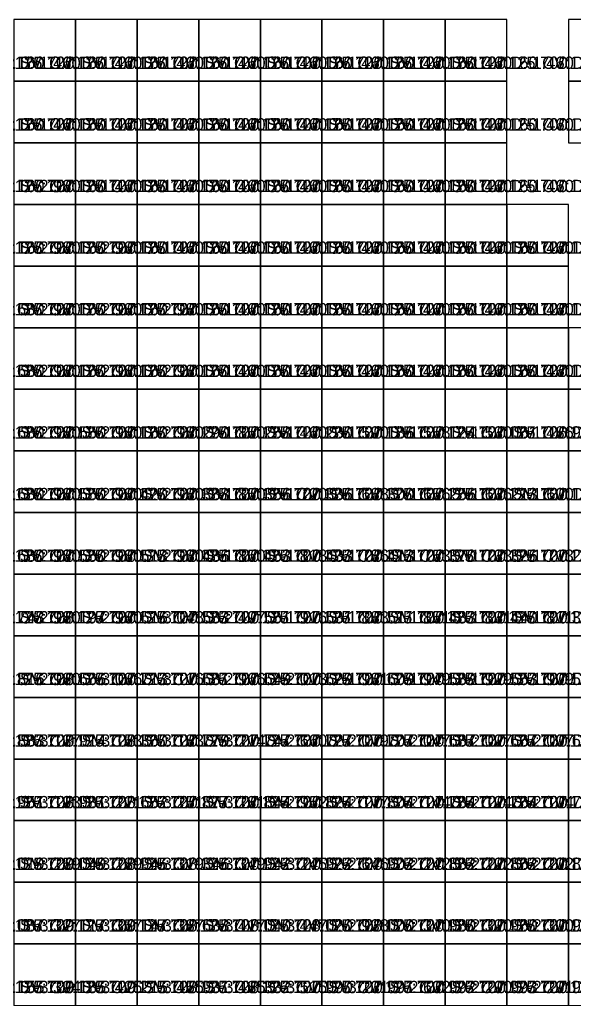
# Model space of a CAD drawing. Header units: metres. Extents: x 287857 to 287981, y 62957 to 63018.
# Drawn here: x 287884.02 to 287893.02, y 63001.93 to 63017.83 of the extents above; entities that cross this region are included whole.
import ezdxf

# ---------------------------------------------------------------- set-up
doc = ezdxf.new("R2010")
doc.units = ezdxf.units.M
doc.layers.add('CORR-CUT', color=7, linetype='Continuous', true_color=0x3b82f6)
doc.layers.add('CORR-DIFF-TXT', color=7, linetype='Continuous', true_color=0xffffff)

msp = doc.modelspace()

# ---------------------------------------------------------------- linework, layer by layer
at = {"layer": 'CORR-CUT'}
for points in [[(287883.925, 63016.831, 127.16), (287884.925, 63016.831, 127.16), (287884.925, 63017.831, 127.16), (287883.925, 63017.831, 127.16), (287883.925, 63016.831, 127.16)], [(287884.925, 63016.831, 127.16), (287885.925, 63016.831, 127.16), (287885.925, 63017.831, 127.16), (287884.925, 63017.831, 127.16), (287884.925, 63016.831, 127.16)], [(287885.925, 63016.831, 127.16), (287886.925, 63016.831, 127.16), (287886.925, 63017.831, 127.16), (287885.925, 63017.831, 127.16), (287885.925, 63016.831, 127.16)], [(287886.925, 63016.831, 127.16), (287887.925, 63016.831, 127.16), (287887.925, 63017.831, 127.16), (287886.925, 63017.831, 127.16), (287886.925, 63016.831, 127.16)], [(287887.925, 63016.831, 127.16), (287888.925, 63016.831, 127.16), (287888.925, 63017.831, 127.16), (287887.925, 63017.831, 127.16), (287887.925, 63016.831, 127.16)], [(287888.925, 63016.831, 127.16), (287889.925, 63016.831, 127.16), (287889.925, 63017.831, 127.16), (287888.925, 63017.831, 127.16), (287888.925, 63016.831, 127.16)], [(287889.925, 63016.831, 127.16), (287890.925, 63016.831, 127.16), (287890.925, 63017.831, 127.16), (287889.925, 63017.831, 127.16), (287889.925, 63016.831, 127.16)], [(287890.925, 63016.831, 127.16), (287891.925, 63016.831, 127.16), (287891.925, 63017.831, 127.16), (287890.925, 63017.831, 127.16), (287890.925, 63016.831, 127.16)], [(287892.925, 63016.831, 127.16), (287893.925, 63016.831, 127.16), (287893.925, 63017.831, 127.16), (287892.925, 63017.831, 127.16), (287892.925, 63016.831, 127.16)], [(287883.925, 63015.831, 127.16), (287884.925, 63015.831, 127.16), (287884.925, 63016.831, 127.16), (287883.925, 63016.831, 127.16), (287883.925, 63015.831, 127.16)], [(287884.925, 63015.831, 127.16), (287885.925, 63015.831, 127.16), (287885.925, 63016.831, 127.16), (287884.925, 63016.831, 127.16), (287884.925, 63015.831, 127.16)], [(287885.925, 63015.831, 127.16), (287886.925, 63015.831, 127.16), (287886.925, 63016.831, 127.16), (287885.925, 63016.831, 127.16), (287885.925, 63015.831, 127.16)], [(287886.925, 63015.831, 127.16), (287887.925, 63015.831, 127.16), (287887.925, 63016.831, 127.16), (287886.925, 63016.831, 127.16), (287886.925, 63015.831, 127.16)], [(287887.925, 63015.831, 127.16), (287888.925, 63015.831, 127.16), (287888.925, 63016.831, 127.16), (287887.925, 63016.831, 127.16), (287887.925, 63015.831, 127.16)], [(287888.925, 63015.831, 127.16), (287889.925, 63015.831, 127.16), (287889.925, 63016.831, 127.16), (287888.925, 63016.831, 127.16), (287888.925, 63015.831, 127.16)], [(287889.925, 63015.831, 127.16), (287890.925, 63015.831, 127.16), (287890.925, 63016.831, 127.16), (287889.925, 63016.831, 127.16), (287889.925, 63015.831, 127.16)], [(287890.925, 63015.831, 127.16), (287891.925, 63015.831, 127.16), (287891.925, 63016.831, 127.16), (287890.925, 63016.831, 127.16), (287890.925, 63015.831, 127.16)], [(287892.925, 63015.831, 127.16), (287893.925, 63015.831, 127.16), (287893.925, 63016.831, 127.16), (287892.925, 63016.831, 127.16), (287892.925, 63015.831, 127.16)], [(287883.925, 63014.831, 127.16), (287884.925, 63014.831, 127.16), (287884.925, 63015.831, 127.16), (287883.925, 63015.831, 127.16), (287883.925, 63014.831, 127.16)], [(287884.925, 63014.831, 127.16), (287885.925, 63014.831, 127.16), (287885.925, 63015.831, 127.16), (287884.925, 63015.831, 127.16), (287884.925, 63014.831, 127.16)], [(287885.925, 63014.831, 127.16), (287886.925, 63014.831, 127.16), (287886.925, 63015.831, 127.16), (287885.925, 63015.831, 127.16), (287885.925, 63014.831, 127.16)], [(287886.925, 63014.831, 127.16), (287887.925, 63014.831, 127.16), (287887.925, 63015.831, 127.16), (287886.925, 63015.831, 127.16), (287886.925, 63014.831, 127.16)], [(287887.925, 63014.831, 127.16), (287888.925, 63014.831, 127.16), (287888.925, 63015.831, 127.16), (287887.925, 63015.831, 127.16), (287887.925, 63014.831, 127.16)], [(287888.925, 63014.831, 127.16), (287889.925, 63014.831, 127.16), (287889.925, 63015.831, 127.16), (287888.925, 63015.831, 127.16), (287888.925, 63014.831, 127.16)], [(287889.925, 63014.831, 127.16), (287890.925, 63014.831, 127.16), (287890.925, 63015.831, 127.16), (287889.925, 63015.831, 127.16), (287889.925, 63014.831, 127.16)], [(287890.925, 63014.831, 127.16), (287891.925, 63014.831, 127.16), (287891.925, 63015.831, 127.16), (287890.925, 63015.831, 127.16), (287890.925, 63014.831, 127.16)], [(287883.925, 63013.831, 127.16), (287884.925, 63013.831, 127.16), (287884.925, 63014.831, 127.16), (287883.925, 63014.831, 127.16), (287883.925, 63013.831, 127.16)], [(287884.925, 63013.831, 127.16), (287885.925, 63013.831, 127.16), (287885.925, 63014.831, 127.16), (287884.925, 63014.831, 127.16), (287884.925, 63013.831, 127.16)], [(287885.925, 63013.831, 127.16), (287886.925, 63013.831, 127.16), (287886.925, 63014.831, 127.16), (287885.925, 63014.831, 127.16), (287885.925, 63013.831, 127.16)], [(287886.925, 63013.831, 127.16), (287887.925, 63013.831, 127.16), (287887.925, 63014.831, 127.16), (287886.925, 63014.831, 127.16), (287886.925, 63013.831, 127.16)], [(287887.925, 63013.831, 127.16), (287888.925, 63013.831, 127.16), (287888.925, 63014.831, 127.16), (287887.925, 63014.831, 127.16), (287887.925, 63013.831, 127.16)], [(287888.925, 63013.831, 127.16), (287889.925, 63013.831, 127.16), (287889.925, 63014.831, 127.16), (287888.925, 63014.831, 127.16), (287888.925, 63013.831, 127.16)], [(287889.925, 63013.831, 127.16), (287890.925, 63013.831, 127.16), (287890.925, 63014.831, 127.16), (287889.925, 63014.831, 127.16), (287889.925, 63013.831, 127.16)], [(287890.925, 63013.831, 127.16), (287891.925, 63013.831, 127.16), (287891.925, 63014.831, 127.16), (287890.925, 63014.831, 127.16), (287890.925, 63013.831, 127.16)], [(287891.925, 63013.831, 127.16), (287892.925, 63013.831, 127.16), (287892.925, 63014.831, 127.16), (287891.925, 63014.831, 127.16), (287891.925, 63013.831, 127.16)], [(287883.925, 63012.831, 127.16), (287884.925, 63012.831, 127.16), (287884.925, 63013.831, 127.16), (287883.925, 63013.831, 127.16), (287883.925, 63012.831, 127.16)], [(287884.925, 63012.831, 127.16), (287885.925, 63012.831, 127.16), (287885.925, 63013.831, 127.16), (287884.925, 63013.831, 127.16), (287884.925, 63012.831, 127.16)], [(287885.925, 63012.831, 127.16), (287886.925, 63012.831, 127.16), (287886.925, 63013.831, 127.16), (287885.925, 63013.831, 127.16), (287885.925, 63012.831, 127.16)], [(287886.925, 63012.831, 127.16), (287887.925, 63012.831, 127.16), (287887.925, 63013.831, 127.16), (287886.925, 63013.831, 127.16), (287886.925, 63012.831, 127.16)], [(287887.925, 63012.831, 127.16), (287888.925, 63012.831, 127.16), (287888.925, 63013.831, 127.16), (287887.925, 63013.831, 127.16), (287887.925, 63012.831, 127.16)], [(287888.925, 63012.831, 127.16), (287889.925, 63012.831, 127.16), (287889.925, 63013.831, 127.16), (287888.925, 63013.831, 127.16), (287888.925, 63012.831, 127.16)], [(287889.925, 63012.831, 127.16), (287890.925, 63012.831, 127.16), (287890.925, 63013.831, 127.16), (287889.925, 63013.831, 127.16), (287889.925, 63012.831, 127.16)], [(287890.925, 63012.831, 127.16), (287891.925, 63012.831, 127.16), (287891.925, 63013.831, 127.16), (287890.925, 63013.831, 127.16), (287890.925, 63012.831, 127.16)], [(287891.925, 63012.831, 127.16), (287892.925, 63012.831, 127.16), (287892.925, 63013.831, 127.16), (287891.925, 63013.831, 127.16), (287891.925, 63012.831, 127.16)], [(287883.925, 63011.831, 127.16), (287884.925, 63011.831, 127.16), (287884.925, 63012.831, 127.16), (287883.925, 63012.831, 127.16), (287883.925, 63011.831, 127.16)], [(287884.925, 63011.831, 127.16), (287885.925, 63011.831, 127.16), (287885.925, 63012.831, 127.16), (287884.925, 63012.831, 127.16), (287884.925, 63011.831, 127.16)], [(287885.925, 63011.831, 127.16), (287886.925, 63011.831, 127.16), (287886.925, 63012.831, 127.16), (287885.925, 63012.831, 127.16), (287885.925, 63011.831, 127.16)], [(287886.925, 63011.831, 127.16), (287887.925, 63011.831, 127.16), (287887.925, 63012.831, 127.16), (287886.925, 63012.831, 127.16), (287886.925, 63011.831, 127.16)], [(287887.925, 63011.831, 127.16), (287888.925, 63011.831, 127.16), (287888.925, 63012.831, 127.16), (287887.925, 63012.831, 127.16), (287887.925, 63011.831, 127.16)], [(287888.925, 63011.831, 127.16), (287889.925, 63011.831, 127.16), (287889.925, 63012.831, 127.16), (287888.925, 63012.831, 127.16), (287888.925, 63011.831, 127.16)], [(287889.925, 63011.831, 127.16), (287890.925, 63011.831, 127.16), (287890.925, 63012.831, 127.16), (287889.925, 63012.831, 127.16), (287889.925, 63011.831, 127.16)], [(287890.925, 63011.831, 127.16), (287891.925, 63011.831, 127.16), (287891.925, 63012.831, 127.16), (287890.925, 63012.831, 127.16), (287890.925, 63011.831, 127.16)], [(287891.925, 63011.831, 127.16), (287892.925, 63011.831, 127.16), (287892.925, 63012.831, 127.16), (287891.925, 63012.831, 127.16), (287891.925, 63011.831, 127.16)], [(287892.925, 63011.831, 127.16), (287893.925, 63011.831, 127.16), (287893.925, 63012.831, 127.16), (287892.925, 63012.831, 127.16), (287892.925, 63011.831, 127.16)], [(287883.925, 63010.831, 127.55), (287884.925, 63010.831, 127.55), (287884.925, 63011.831, 127.55), (287883.925, 63011.831, 127.55), (287883.925, 63010.831, 127.55)], [(287884.925, 63010.831, 127.16), (287885.925, 63010.831, 127.16), (287885.925, 63011.831, 127.16), (287884.925, 63011.831, 127.16), (287884.925, 63010.831, 127.16)], [(287885.925, 63010.831, 127.29), (287886.925, 63010.831, 127.29), (287886.925, 63011.831, 127.29), (287885.925, 63011.831, 127.29), (287885.925, 63010.831, 127.29)], [(287886.925, 63010.831, 127.258), (287887.925, 63010.831, 127.258), (287887.925, 63011.831, 127.258), (287886.925, 63011.831, 127.258), (287886.925, 63010.831, 127.258)], [(287887.925, 63010.831, 127.23), (287888.925, 63010.831, 127.23), (287888.925, 63011.831, 127.23), (287887.925, 63011.831, 127.23), (287887.925, 63010.831, 127.23)], [(287888.925, 63010.831, 127.186), (287889.925, 63010.831, 127.186), (287889.925, 63011.831, 127.186), (287888.925, 63011.831, 127.186), (287888.925, 63010.831, 127.186)], [(287889.925, 63010.831, 127.124), (287890.925, 63010.831, 127.124), (287890.925, 63011.831, 127.124), (287889.925, 63011.831, 127.124), (287889.925, 63010.831, 127.124)], [(287890.925, 63010.831, 127.061), (287891.925, 63010.831, 127.061), (287891.925, 63011.831, 127.061), (287890.925, 63011.831, 127.061), (287890.925, 63010.831, 127.061)], [(287891.925, 63010.831, 126.982), (287892.925, 63010.831, 126.982), (287892.925, 63011.831, 126.982), (287891.925, 63011.831, 126.982), (287891.925, 63010.831, 126.982)], [(287892.925, 63010.831, 126.897), (287893.925, 63010.831, 126.897), (287893.925, 63011.831, 126.897), (287892.925, 63011.831, 126.897), (287892.925, 63010.831, 126.897)], [(287883.925, 63009.831, 127.55), (287884.925, 63009.831, 127.55), (287884.925, 63010.831, 127.55), (287883.925, 63010.831, 127.55), (287883.925, 63009.831, 127.55)], [(287884.925, 63009.831, 127.42), (287885.925, 63009.831, 127.42), (287885.925, 63010.831, 127.42), (287884.925, 63010.831, 127.42), (287884.925, 63009.831, 127.42)], [(287885.925, 63009.831, 127.388), (287886.925, 63009.831, 127.388), (287886.925, 63010.831, 127.388), (287885.925, 63010.831, 127.388), (287885.925, 63009.831, 127.388)], [(287886.925, 63009.831, 127.356), (287887.925, 63009.831, 127.356), (287887.925, 63010.831, 127.356), (287886.925, 63010.831, 127.356), (287886.925, 63009.831, 127.356)], [(287887.925, 63009.831, 127.336), (287888.925, 63009.831, 127.336), (287888.925, 63010.831, 127.336), (287887.925, 63010.831, 127.336), (287887.925, 63009.831, 127.336)], [(287888.925, 63009.831, 127.3), (287889.925, 63009.831, 127.3), (287889.925, 63010.831, 127.3), (287888.925, 63010.831, 127.3), (287888.925, 63009.831, 127.3)], [(287889.925, 63009.831, 127.256), (287890.925, 63009.831, 127.256), (287890.925, 63010.831, 127.256), (287889.925, 63010.831, 127.256), (287889.925, 63009.831, 127.256)], [(287890.925, 63009.831, 127.213), (287891.925, 63009.831, 127.213), (287891.925, 63010.831, 127.213), (287890.925, 63010.831, 127.213), (287890.925, 63009.831, 127.213)], [(287891.925, 63009.831, 127.15), (287892.925, 63009.831, 127.15), (287892.925, 63010.831, 127.15), (287891.925, 63010.831, 127.15), (287891.925, 63009.831, 127.15)], [(287892.925, 63009.831, 127.087), (287893.925, 63009.831, 127.087), (287893.925, 63010.831, 127.087), (287892.925, 63010.831, 127.087), (287892.925, 63009.831, 127.087)], [(287883.925, 63008.831, 127.55), (287884.925, 63008.831, 127.55), (287884.925, 63009.831, 127.55), (287883.925, 63009.831, 127.55), (287883.925, 63008.831, 127.55)], [(287884.925, 63008.831, 127.518), (287885.925, 63008.831, 127.518), (287885.925, 63009.831, 127.518), (287884.925, 63009.831, 127.518), (287884.925, 63008.831, 127.518)], [(287885.925, 63008.831, 127.486), (287886.925, 63008.831, 127.486), (287886.925, 63009.831, 127.486), (287885.925, 63009.831, 127.486), (287885.925, 63008.831, 127.486)], [(287886.925, 63008.831, 127.453), (287887.925, 63008.831, 127.453), (287887.925, 63009.831, 127.453), (287886.925, 63009.831, 127.453), (287886.925, 63008.831, 127.453)], [(287887.925, 63008.831, 127.433), (287888.925, 63008.831, 127.433), (287888.925, 63009.831, 127.433), (287887.925, 63009.831, 127.433), (287887.925, 63008.831, 127.433)], [(287888.925, 63008.831, 127.413), (287889.925, 63008.831, 127.413), (287889.925, 63009.831, 127.413), (287888.925, 63009.831, 127.413), (287888.925, 63008.831, 127.413)], [(287889.925, 63008.831, 127.37), (287890.925, 63008.831, 127.37), (287890.925, 63009.831, 127.37), (287889.925, 63009.831, 127.37), (287889.925, 63008.831, 127.37)], [(287890.925, 63008.831, 127.326), (287891.925, 63008.831, 127.326), (287891.925, 63009.831, 127.326), (287890.925, 63009.831, 127.326), (287890.925, 63008.831, 127.326)], [(287891.925, 63008.831, 127.282), (287892.925, 63008.831, 127.282), (287892.925, 63009.831, 127.282), (287891.925, 63009.831, 127.282), (287891.925, 63008.831, 127.282)], [(287892.925, 63008.831, 127.239), (287893.925, 63008.831, 127.239), (287893.925, 63009.831, 127.239), (287892.925, 63009.831, 127.239), (287892.925, 63008.831, 127.239)], [(287883.925, 63007.831, 128.197), (287884.925, 63007.831, 128.197), (287884.925, 63008.831, 128.197), (287883.925, 63008.831, 128.197), (287883.925, 63007.831, 128.197)], [(287884.925, 63007.831, 127.616), (287885.925, 63007.831, 127.616), (287885.925, 63008.831, 127.616), (287884.925, 63008.831, 127.616), (287884.925, 63007.831, 127.616)], [(287885.925, 63007.831, 127.583), (287886.925, 63007.831, 127.583), (287886.925, 63008.831, 127.583), (287885.925, 63008.831, 127.583), (287885.925, 63007.831, 127.583)], [(287886.925, 63007.831, 127.551), (287887.925, 63007.831, 127.551), (287887.925, 63008.831, 127.551), (287886.925, 63008.831, 127.551), (287886.925, 63007.831, 127.551)], [(287887.925, 63007.831, 127.531), (287888.925, 63007.831, 127.531), (287888.925, 63008.831, 127.531), (287887.925, 63008.831, 127.531), (287887.925, 63007.831, 127.531)], [(287888.925, 63007.831, 127.511), (287889.925, 63007.831, 127.511), (287889.925, 63008.831, 127.511), (287888.925, 63008.831, 127.511), (287888.925, 63007.831, 127.511)], [(287889.925, 63007.831, 127.483), (287890.925, 63007.831, 127.483), (287890.925, 63008.831, 127.483), (287889.925, 63008.831, 127.483), (287889.925, 63007.831, 127.483)], [(287890.925, 63007.831, 127.44), (287891.925, 63007.831, 127.44), (287891.925, 63008.831, 127.44), (287890.925, 63008.831, 127.44), (287890.925, 63007.831, 127.44)], [(287891.925, 63007.831, 127.396), (287892.925, 63007.831, 127.396), (287892.925, 63008.831, 127.396), (287891.925, 63008.831, 127.396), (287891.925, 63007.831, 127.396)], [(287892.925, 63007.831, 127.352), (287893.925, 63007.831, 127.352), (287893.925, 63008.831, 127.352), (287892.925, 63008.831, 127.352), (287892.925, 63007.831, 127.352)], [(287883.925, 63006.831, 128.666), (287884.925, 63006.831, 128.666), (287884.925, 63007.831, 128.666), (287883.925, 63007.831, 128.666), (287883.925, 63006.831, 128.666)], [(287884.925, 63006.831, 127.713), (287885.925, 63006.831, 127.713), (287885.925, 63007.831, 127.713), (287884.925, 63007.831, 127.713), (287884.925, 63006.831, 127.713)], [(287885.925, 63006.831, 127.681), (287886.925, 63006.831, 127.681), (287886.925, 63007.831, 127.681), (287885.925, 63007.831, 127.681), (287885.925, 63006.831, 127.681)], [(287886.925, 63006.831, 127.649), (287887.925, 63006.831, 127.649), (287887.925, 63007.831, 127.649), (287886.925, 63007.831, 127.649), (287886.925, 63006.831, 127.649)], [(287887.925, 63006.831, 127.629), (287888.925, 63006.831, 127.629), (287888.925, 63007.831, 127.629), (287887.925, 63007.831, 127.629), (287887.925, 63006.831, 127.629)], [(287888.925, 63006.831, 127.609), (287889.925, 63006.831, 127.609), (287889.925, 63007.831, 127.609), (287888.925, 63007.831, 127.609), (287888.925, 63006.831, 127.609)], [(287889.925, 63006.831, 127.589), (287890.925, 63006.831, 127.589), (287890.925, 63007.831, 127.589), (287889.925, 63007.831, 127.589), (287889.925, 63006.831, 127.589)], [(287890.925, 63006.831, 127.553), (287891.925, 63006.831, 127.553), (287891.925, 63007.831, 127.553), (287890.925, 63007.831, 127.553), (287890.925, 63006.831, 127.553)], [(287891.925, 63006.831, 127.509), (287892.925, 63006.831, 127.509), (287892.925, 63007.831, 127.509), (287891.925, 63007.831, 127.509), (287891.925, 63006.831, 127.509)], [(287892.925, 63006.831, 127.466), (287893.925, 63006.831, 127.466), (287893.925, 63007.831, 127.466), (287892.925, 63007.831, 127.466), (287892.925, 63006.831, 127.466)], [(287883.925, 63005.831, 128.914), (287884.925, 63005.831, 128.914), (287884.925, 63006.831, 128.914), (287883.925, 63006.831, 128.914), (287883.925, 63005.831, 128.914)], [(287884.925, 63005.831, 128.36), (287885.925, 63005.831, 128.36), (287885.925, 63006.831, 128.36), (287884.925, 63006.831, 128.36), (287884.925, 63005.831, 128.36)], [(287885.925, 63005.831, 127.779), (287886.925, 63005.831, 127.779), (287886.925, 63006.831, 127.779), (287885.925, 63006.831, 127.779), (287885.925, 63005.831, 127.779)], [(287886.925, 63005.831, 127.747), (287887.925, 63005.831, 127.747), (287887.925, 63006.831, 127.747), (287886.925, 63006.831, 127.747), (287886.925, 63005.831, 127.747)], [(287887.925, 63005.831, 127.727), (287888.925, 63005.831, 127.727), (287888.925, 63006.831, 127.727), (287887.925, 63006.831, 127.727), (287887.925, 63005.831, 127.727)], [(287888.925, 63005.831, 127.707), (287889.925, 63005.831, 127.707), (287889.925, 63006.831, 127.707), (287888.925, 63006.831, 127.707), (287888.925, 63005.831, 127.707)], [(287889.925, 63005.831, 127.687), (287890.925, 63005.831, 127.687), (287890.925, 63006.831, 127.687), (287889.925, 63006.831, 127.687), (287889.925, 63005.831, 127.687)], [(287890.925, 63005.831, 127.667), (287891.925, 63005.831, 127.667), (287891.925, 63006.831, 127.667), (287890.925, 63006.831, 127.667), (287890.925, 63005.831, 127.667)], [(287891.925, 63005.831, 127.623), (287892.925, 63005.831, 127.623), (287892.925, 63006.831, 127.623), (287891.925, 63006.831, 127.623), (287891.925, 63005.831, 127.623)], [(287892.925, 63005.831, 127.579), (287893.925, 63005.831, 127.579), (287893.925, 63006.831, 127.579), (287892.925, 63006.831, 127.579), (287892.925, 63005.831, 127.579)], [(287883.925, 63004.831, 128.981), (287884.925, 63004.831, 128.981), (287884.925, 63005.831, 128.981), (287883.925, 63005.831, 128.981), (287883.925, 63004.831, 128.981)], [(287884.925, 63004.831, 128.652), (287885.925, 63004.831, 128.652), (287885.925, 63005.831, 128.652), (287884.925, 63005.831, 128.652), (287884.925, 63004.831, 128.652)], [(287885.925, 63004.831, 127.877), (287886.925, 63004.831, 127.877), (287886.925, 63005.831, 127.877), (287885.925, 63005.831, 127.877), (287885.925, 63004.831, 127.877)], [(287886.925, 63004.831, 127.844), (287887.925, 63004.831, 127.844), (287887.925, 63005.831, 127.844), (287886.925, 63005.831, 127.844), (287886.925, 63004.831, 127.844)], [(287887.925, 63004.831, 127.824), (287888.925, 63004.831, 127.824), (287888.925, 63005.831, 127.824), (287887.925, 63005.831, 127.824), (287887.925, 63004.831, 127.824)], [(287888.925, 63004.831, 127.804), (287889.925, 63004.831, 127.804), (287889.925, 63005.831, 127.804), (287888.925, 63005.831, 127.804), (287888.925, 63004.831, 127.804)], [(287889.925, 63004.831, 127.784), (287890.925, 63004.831, 127.784), (287890.925, 63005.831, 127.784), (287889.925, 63005.831, 127.784), (287889.925, 63004.831, 127.784)], [(287890.925, 63004.831, 127.764), (287891.925, 63004.831, 127.764), (287891.925, 63005.831, 127.764), (287890.925, 63005.831, 127.764), (287890.925, 63004.831, 127.764)], [(287891.925, 63004.831, 127.737), (287892.925, 63004.831, 127.737), (287892.925, 63005.831, 127.737), (287891.925, 63005.831, 127.737), (287891.925, 63004.831, 127.737)], [(287892.925, 63004.831, 127.693), (287893.925, 63004.831, 127.693), (287893.925, 63005.831, 127.693), (287892.925, 63005.831, 127.693), (287892.925, 63004.831, 127.693)], [(287883.925, 63003.831, 129.049), (287884.925, 63003.831, 129.049), (287884.925, 63004.831, 129.049), (287883.925, 63004.831, 129.049), (287883.925, 63003.831, 129.049)], [(287884.925, 63003.831, 128.945), (287885.925, 63003.831, 128.945), (287885.925, 63004.831, 128.945), (287884.925, 63004.831, 128.945), (287884.925, 63003.831, 128.945)], [(287885.925, 63003.831, 128.346), (287886.925, 63003.831, 128.346), (287886.925, 63004.831, 128.346), (287885.925, 63004.831, 128.346), (287885.925, 63003.831, 128.346)], [(287886.925, 63003.831, 127.942), (287887.925, 63003.831, 127.942), (287887.925, 63004.831, 127.942), (287886.925, 63004.831, 127.942), (287886.925, 63003.831, 127.942)], [(287887.925, 63003.831, 127.922), (287888.925, 63003.831, 127.922), (287888.925, 63004.831, 127.922), (287887.925, 63004.831, 127.922), (287887.925, 63003.831, 127.922)], [(287888.925, 63003.831, 127.902), (287889.925, 63003.831, 127.902), (287889.925, 63004.831, 127.902), (287888.925, 63004.831, 127.902), (287888.925, 63003.831, 127.902)], [(287889.925, 63003.831, 127.882), (287890.925, 63003.831, 127.882), (287890.925, 63004.831, 127.882), (287889.925, 63004.831, 127.882), (287889.925, 63003.831, 127.882)], [(287890.925, 63003.831, 127.862), (287891.925, 63003.831, 127.862), (287891.925, 63004.831, 127.862), (287890.925, 63004.831, 127.862), (287890.925, 63003.831, 127.862)], [(287891.925, 63003.831, 127.842), (287892.925, 63003.831, 127.842), (287892.925, 63004.831, 127.842), (287891.925, 63004.831, 127.842), (287891.925, 63003.831, 127.842)], [(287892.925, 63003.831, 127.806), (287893.925, 63003.831, 127.806), (287893.925, 63004.831, 127.806), (287892.925, 63004.831, 127.806), (287892.925, 63003.831, 127.806)], [(287883.925, 63002.831, 129.117), (287884.925, 63002.831, 129.117), (287884.925, 63003.831, 129.117), (287883.925, 63003.831, 129.117), (287883.925, 63002.831, 129.117)], [(287884.925, 63002.831, 129.147), (287885.925, 63002.831, 129.147), (287885.925, 63003.831, 129.147), (287884.925, 63003.831, 129.147), (287884.925, 63002.831, 129.147)], [(287885.925, 63002.831, 128.638), (287886.925, 63002.831, 128.638), (287886.925, 63003.831, 128.638), (287885.925, 63003.831, 128.638), (287885.925, 63002.831, 128.638)], [(287886.925, 63002.831, 128.04), (287887.925, 63002.831, 128.04), (287887.925, 63003.831, 128.04), (287886.925, 63003.831, 128.04), (287886.925, 63002.831, 128.04)], [(287887.925, 63002.831, 128.02), (287888.925, 63002.831, 128.02), (287888.925, 63003.831, 128.02), (287887.925, 63003.831, 128.02), (287887.925, 63002.831, 128.02)], [(287888.925, 63002.831, 128), (287889.925, 63002.831, 128), (287889.925, 63003.831, 128), (287888.925, 63003.831, 128), (287888.925, 63002.831, 128)], [(287889.925, 63002.831, 127.98), (287890.925, 63002.831, 127.98), (287890.925, 63003.831, 127.98), (287889.925, 63003.831, 127.98), (287889.925, 63002.831, 127.98)], [(287890.925, 63002.831, 127.96), (287891.925, 63002.831, 127.96), (287891.925, 63003.831, 127.96), (287890.925, 63003.831, 127.96), (287890.925, 63002.831, 127.96)], [(287891.925, 63002.831, 127.94), (287892.925, 63002.831, 127.94), (287892.925, 63003.831, 127.94), (287891.925, 63003.831, 127.94), (287891.925, 63002.831, 127.94)], [(287892.925, 63002.831, 127.92), (287893.925, 63002.831, 127.92), (287893.925, 63003.831, 127.92), (287892.925, 63003.831, 127.92), (287892.925, 63002.831, 127.92)], [(287883.925, 63001.831, 129.185), (287884.925, 63001.831, 129.185), (287884.925, 63002.831, 129.185), (287883.925, 63002.831, 129.185), (287883.925, 63001.831, 129.185)], [(287884.925, 63001.831, 129.215), (287885.925, 63001.831, 129.215), (287885.925, 63002.831, 129.215), (287884.925, 63002.831, 129.215), (287884.925, 63001.831, 129.215)], [(287885.925, 63001.831, 128.931), (287886.925, 63001.831, 128.931), (287886.925, 63002.831, 128.931), (287885.925, 63002.831, 128.931), (287885.925, 63001.831, 128.931)], [(287886.925, 63001.831, 128.332), (287887.925, 63001.831, 128.332), (287887.925, 63002.831, 128.332), (287886.925, 63002.831, 128.332), (287886.925, 63001.831, 128.332)], [(287887.925, 63001.831, 127.99), (287888.925, 63001.831, 127.99), (287888.925, 63002.831, 127.99), (287887.925, 63002.831, 127.99), (287887.925, 63001.831, 127.99)], [(287888.925, 63001.831, 127.991), (287889.925, 63001.831, 127.991), (287889.925, 63002.831, 127.991), (287888.925, 63002.831, 127.991), (287888.925, 63001.831, 127.991)], [(287889.925, 63001.831, 127.992), (287890.925, 63001.831, 127.992), (287890.925, 63002.831, 127.992), (287889.925, 63002.831, 127.992), (287889.925, 63001.831, 127.992)], [(287890.925, 63001.831, 127.993), (287891.925, 63001.831, 127.993), (287891.925, 63002.831, 127.993), (287890.925, 63002.831, 127.993), (287890.925, 63001.831, 127.993)], [(287891.925, 63001.831, 127.994), (287892.925, 63001.831, 127.994), (287892.925, 63002.831, 127.994), (287891.925, 63002.831, 127.994), (287891.925, 63001.831, 127.994)], [(287892.925, 63001.831, 127.99), (287893.925, 63001.831, 127.99), (287893.925, 63002.831, 127.99), (287892.925, 63002.831, 127.99), (287892.925, 63001.831, 127.99)]]:
    msp.add_polyline3d(points, dxfattribs=at)

# ---------------------------------------------------------------- texts
at = {"layer": 'CORR-DIFF-TXT'}
for s, p in [('SV:127.160 CV:125.700 D:-1.460', (287881.025, 63017.031, 127.16)), ('SV:127.160 CV:125.700 D:-1.460', (287882.025, 63017.031, 127.16)), ('SV:127.160 CV:125.700 D:-1.460', (287883.025, 63017.031, 127.16)), ('SV:127.160 CV:125.700 D:-1.460', (287884.025, 63017.031, 127.16)), ('SV:127.160 CV:125.700 D:-1.460', (287885.025, 63017.031, 127.16)), ('SV:127.160 CV:125.700 D:-1.460', (287886.025, 63017.031, 127.16)), ('SV:127.160 CV:125.700 D:-1.460', (287887.025, 63017.031, 127.16)), ('SV:127.160 CV:125.700 D:-1.460', (287888.025, 63017.031, 127.16)), ('SV:127.160 CV:125.700 D:-1.460', (287889.025, 63017.031, 127.16)), ('SV:127.160 CV:125.700 D:-1.460', (287890.025, 63017.031, 127.16)), ('SV:127.160 CV:125.700 D:-1.460', (287891.025, 63017.031, 127.16)), ('SV:127.160 CV:125.700 D:-1.460', (287881.025, 63016.031, 127.16)), ('SV:127.160 CV:125.700 D:-1.460', (287882.025, 63016.031, 127.16)), ('SV:127.160 CV:125.700 D:-1.460', (287883.025, 63016.031, 127.16)), ('SV:127.160 CV:125.700 D:-1.460', (287884.025, 63016.031, 127.16)), ('SV:127.160 CV:125.700 D:-1.460', (287885.025, 63016.031, 127.16)), ('SV:127.160 CV:125.700 D:-1.460', (287886.025, 63016.031, 127.16)), ('SV:127.160 CV:125.700 D:-1.460', (287887.025, 63016.031, 127.16)), ('SV:127.160 CV:125.700 D:-1.460', (287888.025, 63016.031, 127.16)), ('SV:127.160 CV:125.700 D:-1.460', (287889.025, 63016.031, 127.16)), ('SV:127.160 CV:125.700 D:-1.460', (287890.025, 63016.031, 127.16)), ('SV:127.160 CV:125.700 D:-1.460', (287891.025, 63016.031, 127.16)), ('SV:128.680 CV:125.700 D:-2.980', (287881.025, 63015.031, 128.68)), ('SV:127.160 CV:125.700 D:-1.460', (287882.025, 63015.031, 127.16)), ('SV:127.160 CV:125.700 D:-1.460', (287883.025, 63015.031, 127.16)), ('SV:127.160 CV:125.700 D:-1.460', (287884.025, 63015.031, 127.16)), ('SV:127.160 CV:125.700 D:-1.460', (287885.025, 63015.031, 127.16)), ('SV:127.160 CV:125.700 D:-1.460', (287886.025, 63015.031, 127.16)), ('SV:127.160 CV:125.700 D:-1.460', (287887.025, 63015.031, 127.16)), ('SV:127.160 CV:125.700 D:-1.460', (287888.025, 63015.031, 127.16)), ('SV:127.160 CV:125.700 D:-1.460', (287889.025, 63015.031, 127.16)), ('SV:127.160 CV:125.700 D:-1.460', (287890.025, 63015.031, 127.16)), ('SV:127.160 CV:125.700 D:-1.460', (287891.025, 63015.031, 127.16)), ('SV:128.680 CV:125.700 D:-2.980', (287881.025, 63014.031, 128.68)), ('SV:128.680 CV:125.700 D:-2.980', (287882.025, 63014.031, 128.68)), ('SV:127.160 CV:125.700 D:-1.460', (287883.025, 63014.031, 127.16)), ('SV:127.160 CV:125.700 D:-1.460', (287884.025, 63014.031, 127.16)), ('SV:127.160 CV:125.700 D:-1.460', (287885.025, 63014.031, 127.16)), ('SV:127.160 CV:125.700 D:-1.460', (287886.025, 63014.031, 127.16)), ('SV:127.160 CV:125.700 D:-1.460', (287887.025, 63014.031, 127.16)), ('SV:127.160 CV:125.700 D:-1.460', (287888.025, 63014.031, 127.16)), ('SV:127.160 CV:125.700 D:-1.460', (287889.025, 63014.031, 127.16)), ('SV:127.160 CV:125.700 D:-1.460', (287890.025, 63014.031, 127.16)), ('SV:127.160 CV:125.700 D:-1.460', (287891.025, 63014.031, 127.16)), ('SV:127.160 CV:125.700 D:-1.460', (287892.025, 63014.031, 127.16)), ('SV:128.680 CV:125.700 D:-2.980', (287881.025, 63013.031, 128.68)), ('SV:128.680 CV:125.700 D:-2.980', (287882.025, 63013.031, 128.68)), ('SV:128.680 CV:125.700 D:-2.980', (287883.025, 63013.031, 128.68)), ('SV:127.160 CV:125.700 D:-1.460', (287884.025, 63013.031, 127.16)), ('SV:127.160 CV:125.700 D:-1.460', (287885.025, 63013.031, 127.16)), ('SV:127.160 CV:125.700 D:-1.460', (287886.025, 63013.031, 127.16)), ('SV:127.160 CV:125.700 D:-1.460', (287887.025, 63013.031, 127.16)), ('SV:127.160 CV:125.700 D:-1.460', (287888.025, 63013.031, 127.16)), ('SV:127.160 CV:125.700 D:-1.460', (287889.025, 63013.031, 127.16)), ('SV:127.160 CV:125.700 D:-1.460', (287890.025, 63013.031, 127.16)), ('SV:127.160 CV:125.700 D:-1.460', (287891.025, 63013.031, 127.16)), ('SV:127.160 CV:125.700 D:-1.460', (287892.025, 63013.031, 127.16)), ('SV:128.680 CV:125.700 D:-2.980', (287881.025, 63012.031, 128.68)), ('SV:128.680 CV:125.700 D:-2.980', (287882.025, 63012.031, 128.68)), ('SV:128.680 CV:125.700 D:-2.980', (287883.025, 63012.031, 128.68)), ('SV:127.160 CV:125.700 D:-1.460', (287884.025, 63012.031, 127.16)), ('SV:127.160 CV:125.700 D:-1.460', (287885.025, 63012.031, 127.16)), ('SV:127.160 CV:125.700 D:-1.460', (287886.025, 63012.031, 127.16)), ('SV:127.160 CV:125.700 D:-1.460', (287887.025, 63012.031, 127.16)), ('SV:127.160 CV:125.700 D:-1.460', (287888.025, 63012.031, 127.16)), ('SV:127.160 CV:125.700 D:-1.460', (287889.025, 63012.031, 127.16)), ('SV:127.160 CV:125.700 D:-1.460', (287890.025, 63012.031, 127.16)), ('SV:127.160 CV:125.700 D:-1.460', (287891.025, 63012.031, 127.16)), ('SV:127.160 CV:125.700 D:-1.460', (287892.025, 63012.031, 127.16)), ('SV:128.680 CV:125.700 D:-2.980', (287881.025, 63011.031, 128.68)), ('SV:128.680 CV:125.700 D:-2.980', (287882.025, 63011.031, 128.68)), ('SV:128.680 CV:125.700 D:-2.980', (287883.025, 63011.031, 128.68)), ('SV:127.550 CV:125.700 D:-1.850', (287884.025, 63011.031, 127.55)), ('SV:127.160 CV:125.700 D:-1.460', (287885.025, 63011.031, 127.16)), ('SV:127.290 CV:125.700 D:-1.590', (287886.025, 63011.031, 127.29)), ('SV:127.258 CV:125.700 D:-1.558', (287887.025, 63011.031, 127.258)), ('SV:127.230 CV:125.700 D:-1.530', (287888.025, 63011.031, 127.23)), ('SV:127.186 CV:125.700 D:-1.486', (287889.025, 63011.031, 127.186)), ('SV:127.124 CV:125.700 D:-1.424', (287890.025, 63011.031, 127.124)), ('SV:127.061 CV:125.700 D:-1.361', (287891.025, 63011.031, 127.061)), ('SV:126.982 CV:125.700 D:-1.282', (287892.025, 63011.031, 126.982)), ('SV:128.680 CV:125.700 D:-2.980', (287881.025, 63010.031, 128.68)), ('SV:128.680 CV:125.700 D:-2.980', (287882.025, 63010.031, 128.68)), ('SV:128.680 CV:125.700 D:-2.980', (287883.025, 63010.031, 128.68)), ('SV:127.550 CV:125.700 D:-1.850', (287884.025, 63010.031, 127.55)), ('SV:127.420 CV:125.700 D:-1.720', (287885.025, 63010.031, 127.42)), ('SV:127.388 CV:125.700 D:-1.688', (287886.025, 63010.031, 127.388)), ('SV:127.356 CV:125.700 D:-1.656', (287887.025, 63010.031, 127.356)), ('SV:127.336 CV:125.700 D:-1.636', (287888.025, 63010.031, 127.336)), ('SV:127.300 CV:125.700 D:-1.600', (287889.025, 63010.031, 127.3)), ('SV:127.256 CV:125.700 D:-1.556', (287890.025, 63010.031, 127.256)), ('SV:127.213 CV:125.700 D:-1.513', (287891.025, 63010.031, 127.213)), ('SV:127.150 CV:125.700 D:-1.450', (287892.025, 63010.031, 127.15)), ('SV:128.680 CV:125.700 D:-2.980', (287881.025, 63009.031, 128.68)), ('SV:128.680 CV:125.700 D:-2.980', (287882.025, 63009.031, 128.68)), ('SV:128.680 CV:125.700 D:-2.980', (287883.025, 63009.031, 128.68)), ('SV:127.550 CV:125.700 D:-1.850', (287884.025, 63009.031, 127.55)), ('SV:127.518 CV:125.700 D:-1.818', (287885.025, 63009.031, 127.518)), ('SV:127.486 CV:125.700 D:-1.786', (287886.025, 63009.031, 127.486)), ('SV:127.453 CV:125.700 D:-1.753', (287887.025, 63009.031, 127.453)), ('SV:127.433 CV:125.700 D:-1.733', (287888.025, 63009.031, 127.433)), ('SV:127.413 CV:125.700 D:-1.713', (287889.025, 63009.031, 127.413)), ('SV:127.370 CV:125.700 D:-1.670', (287890.025, 63009.031, 127.37)), ('SV:127.326 CV:125.700 D:-1.626', (287891.025, 63009.031, 127.326)), ('SV:127.282 CV:125.700 D:-1.582', (287892.025, 63009.031, 127.282)), ('SV:128.680 CV:125.700 D:-2.980', (287881.025, 63008.031, 128.68)), ('SV:128.680 CV:125.700 D:-2.980', (287882.025, 63008.031, 128.68)), ('SV:128.748 CV:125.700 D:-3.048', (287883.025, 63008.031, 128.748)), ('SV:128.197 CV:125.700 D:-2.497', (287884.025, 63008.031, 128.197)), ('SV:127.616 CV:125.700 D:-1.916', (287885.025, 63008.031, 127.616)), ('SV:127.583 CV:125.700 D:-1.883', (287886.025, 63008.031, 127.583)), ('SV:127.551 CV:125.700 D:-1.851', (287887.025, 63008.031, 127.551)), ('SV:127.531 CV:125.700 D:-1.831', (287888.025, 63008.031, 127.531)), ('SV:127.511 CV:125.700 D:-1.811', (287889.025, 63008.031, 127.511)), ('SV:127.483 CV:125.700 D:-1.783', (287890.025, 63008.031, 127.483)), ('SV:127.440 CV:125.700 D:-1.740', (287891.025, 63008.031, 127.44)), ('SV:127.396 CV:125.700 D:-1.696', (287892.025, 63008.031, 127.396)), ('SV:128.680 CV:125.700 D:-2.980', (287881.025, 63007.031, 128.68)), ('SV:128.786 CV:125.700 D:-3.086', (287882.025, 63007.031, 128.786)), ('SV:128.816 CV:125.700 D:-3.116', (287883.025, 63007.031, 128.816)), ('SV:128.666 CV:125.700 D:-2.966', (287884.025, 63007.031, 128.666)), ('SV:127.713 CV:125.700 D:-2.013', (287885.025, 63007.031, 127.713)), ('SV:127.681 CV:125.700 D:-1.981', (287886.025, 63007.031, 127.681)), ('SV:127.649 CV:125.700 D:-1.949', (287887.025, 63007.031, 127.649)), ('SV:127.629 CV:125.700 D:-1.929', (287888.025, 63007.031, 127.629)), ('SV:127.609 CV:125.700 D:-1.909', (287889.025, 63007.031, 127.609)), ('SV:127.589 CV:125.700 D:-1.889', (287890.025, 63007.031, 127.589)), ('SV:127.553 CV:125.700 D:-1.853', (287891.025, 63007.031, 127.553)), ('SV:127.509 CV:125.700 D:-1.809', (287892.025, 63007.031, 127.509)), ('SV:128.837 CV:125.700 D:-3.137', (287881.025, 63006.031, 128.837)), ('SV:128.853 CV:125.700 D:-3.153', (287882.025, 63006.031, 128.853)), ('SV:128.883 CV:125.700 D:-3.183', (287883.025, 63006.031, 128.883)), ('SV:128.914 CV:125.700 D:-3.214', (287884.025, 63006.031, 128.914)), ('SV:128.360 CV:125.700 D:-2.660', (287885.025, 63006.031, 128.36)), ('SV:127.779 CV:125.700 D:-2.079', (287886.025, 63006.031, 127.779)), ('SV:127.747 CV:125.700 D:-2.047', (287887.025, 63006.031, 127.747)), ('SV:127.727 CV:125.700 D:-2.027', (287888.025, 63006.031, 127.727)), ('SV:127.707 CV:125.700 D:-2.007', (287889.025, 63006.031, 127.707)), ('SV:127.687 CV:125.700 D:-1.987', (287890.025, 63006.031, 127.687)), ('SV:127.667 CV:125.700 D:-1.967', (287891.025, 63006.031, 127.667)), ('SV:127.623 CV:125.700 D:-1.923', (287892.025, 63006.031, 127.623)), ('SV:128.893 CV:125.700 D:-3.193', (287881.025, 63005.031, 128.893)), ('SV:128.921 CV:125.700 D:-3.221', (287882.025, 63005.031, 128.921)), ('SV:128.951 CV:125.700 D:-3.251', (287883.025, 63005.031, 128.951)), ('SV:128.981 CV:125.700 D:-3.281', (287884.025, 63005.031, 128.981)), ('SV:128.652 CV:125.700 D:-2.952', (287885.025, 63005.031, 128.652)), ('SV:127.877 CV:125.700 D:-2.177', (287886.025, 63005.031, 127.877)), ('SV:127.844 CV:125.700 D:-2.144', (287887.025, 63005.031, 127.844)), ('SV:127.824 CV:125.700 D:-2.124', (287888.025, 63005.031, 127.824)), ('SV:127.804 CV:125.700 D:-2.104', (287889.025, 63005.031, 127.804)), ('SV:127.784 CV:125.700 D:-2.084', (287890.025, 63005.031, 127.784)), ('SV:127.764 CV:125.700 D:-2.064', (287891.025, 63005.031, 127.764)), ('SV:127.737 CV:125.700 D:-2.037', (287892.025, 63005.031, 127.737)), ('SV:128.959 CV:125.700 D:-3.259', (287881.025, 63004.031, 128.959)), ('SV:128.989 CV:125.700 D:-3.289', (287882.025, 63004.031, 128.989)), ('SV:129.019 CV:125.700 D:-3.319', (287883.025, 63004.031, 129.019)), ('SV:129.049 CV:125.700 D:-3.349', (287884.025, 63004.031, 129.049)), ('SV:128.945 CV:125.700 D:-3.245', (287885.025, 63004.031, 128.945)), ('SV:128.346 CV:125.700 D:-2.646', (287886.025, 63004.031, 128.346)), ('SV:127.942 CV:125.700 D:-2.242', (287887.025, 63004.031, 127.942)), ('SV:127.922 CV:125.700 D:-2.222', (287888.025, 63004.031, 127.922)), ('SV:127.902 CV:125.700 D:-2.202', (287889.025, 63004.031, 127.902)), ('SV:127.882 CV:125.700 D:-2.182', (287890.025, 63004.031, 127.882)), ('SV:127.862 CV:125.700 D:-2.162', (287891.025, 63004.031, 127.862)), ('SV:127.842 CV:125.700 D:-2.142', (287892.025, 63004.031, 127.842)), ('SV:129.027 CV:125.700 D:-3.327', (287881.025, 63003.031, 129.027)), ('SV:129.057 CV:125.700 D:-3.357', (287882.025, 63003.031, 129.057)), ('SV:129.087 CV:125.700 D:-3.387', (287883.025, 63003.031, 129.087)), ('SV:129.117 CV:125.700 D:-3.417', (287884.025, 63003.031, 129.117)), ('SV:129.147 CV:125.700 D:-3.447', (287885.025, 63003.031, 129.147)), ('SV:128.638 CV:125.700 D:-2.938', (287886.025, 63003.031, 128.638)), ('SV:128.040 CV:125.700 D:-2.340', (287887.025, 63003.031, 128.04)), ('SV:128.020 CV:125.700 D:-2.320', (287888.025, 63003.031, 128.02)), ('SV:128.000 CV:125.700 D:-2.300', (287889.025, 63003.031, 128)), ('SV:127.980 CV:125.700 D:-2.280', (287890.025, 63003.031, 127.98)), ('SV:127.960 CV:125.700 D:-2.260', (287891.025, 63003.031, 127.96)), ('SV:127.940 CV:125.700 D:-2.240', (287892.025, 63003.031, 127.94)), ('SV:129.094 CV:125.700 D:-3.394', (287881.025, 63002.031, 129.094)), ('SV:129.125 CV:125.700 D:-3.425', (287882.025, 63002.031, 129.125)), ('SV:129.155 CV:125.700 D:-3.455', (287883.025, 63002.031, 129.155)), ('SV:129.185 CV:125.700 D:-3.485', (287884.025, 63002.031, 129.185)), ('SV:129.215 CV:125.700 D:-3.515', (287885.025, 63002.031, 129.215)), ('SV:128.931 CV:125.700 D:-3.231', (287886.025, 63002.031, 128.931)), ('SV:128.332 CV:125.700 D:-2.632', (287887.025, 63002.031, 128.332)), ('SV:127.990 CV:125.700 D:-2.290', (287888.025, 63002.031, 127.99)), ('SV:127.991 CV:125.700 D:-2.291', (287889.025, 63002.031, 127.991)), ('SV:127.992 CV:125.700 D:-2.292', (287890.025, 63002.031, 127.992)), ('SV:127.993 CV:125.700 D:-2.293', (287891.025, 63002.031, 127.993)), ('SV:127.994 CV:125.700 D:-2.294', (287892.025, 63002.031, 127.994))]:
    msp.add_text(s, height=0.2, dxfattribs=at).set_placement(p)

doc.saveas('drawing.dxf')
